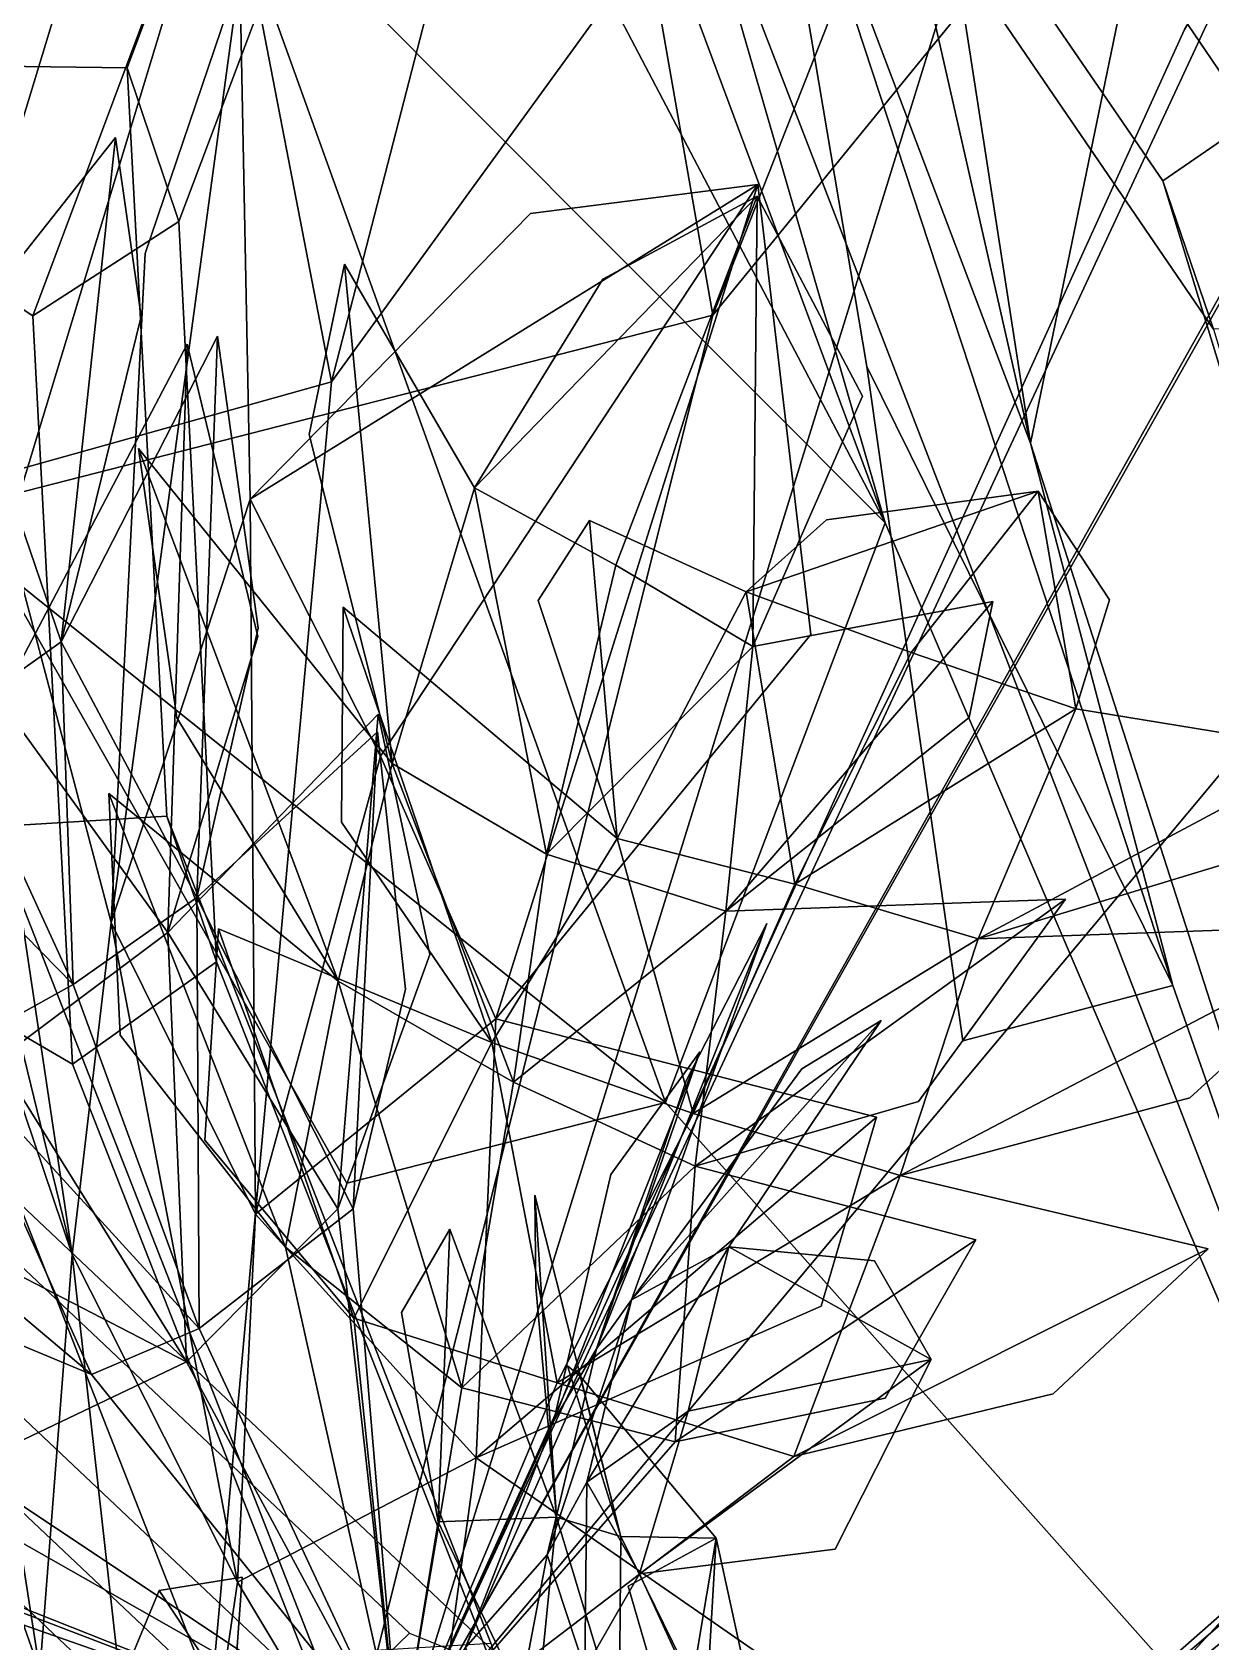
# Model space of a CAD drawing. Header units: metres. Extents: x -349 to 464, y -383 to 362.
# Drawn here: x 243.98 to 253.1, y 68.28 to 80.73 of the extents above; entities that cross this region are included whole.
import ezdxf

# ---------------------------------------------------------------- set-up
doc = ezdxf.new("R2010")
doc.units = ezdxf.units.M

msp = doc.modelspace()

# ---------------------------------------------------------------- linework, layer by layer
at = {"layer": 'Breeder_Mrstm', "color": 3}
for points in [[(245.6679, 77.1204, 438.8605), (245.5876, 81.1805, 437.6404), (244.5935, 73.8456, 435.017)], [(245.6679, 77.1204, 438.8605), (244.5935, 73.8456, 435.017), (245.5876, 81.1805, 437.6404)], [(245.5876, 81.1805, 437.6404), (244.8568, 79.01935, 435.8853), (244.5935, 73.8456, 435.017)], [(245.5876, 81.1805, 437.6404), (244.5935, 73.8456, 435.017), (244.8568, 79.01935, 435.8853)], [(244.5935, 73.8456, 435.017), (243.0074, 79.8477, 433.9247), (244.293, 71.2767, 431.2721)], [(244.5935, 73.8456, 435.017), (244.293, 71.2767, 431.2721), (243.0074, 79.8477, 433.9247)], [(243.0074, 79.8477, 433.9247), (243.1592, 75.9225, 431.5755), (244.293, 71.2767, 431.2721)], [(243.0074, 79.8477, 433.9247), (244.293, 71.2767, 431.2721), (243.1592, 75.9225, 431.5755)], [(243.4041, 78.3702, 440.8206), (244.627, 79.9182, 440.0439), (244.2082, 76.01511, 440.1353)], [(243.4041, 78.3702, 440.8206), (244.2082, 76.01511, 440.1353), (244.627, 79.9182, 440.0439)], [(244.627, 79.9182, 440.0439), (244.8256, 78.5322, 439.7106), (244.2082, 76.01511, 440.1353)], [(244.627, 79.9182, 440.0439), (244.2082, 76.01511, 440.1353), (244.8256, 78.5322, 439.7106)], [(246.6767, 75.131, 440.4219), (249.5952, 79.5548, 443.6786), (245.6679, 77.1204, 438.8605)], [(246.6767, 75.131, 440.4219), (245.6679, 77.1204, 438.8605), (249.5952, 79.5548, 443.6786)], [(249.5952, 79.5548, 443.6786), (247.8376, 79.3292, 441.2289), (245.6679, 77.1204, 438.8605)], [(249.5952, 79.5548, 443.6786), (245.6679, 77.1204, 438.8605), (247.8376, 79.3292, 441.2289)], [(247.5676, 73.09984, 442.017), (249.5952, 79.5548, 443.6786), (246.6767, 75.131, 440.4219)], [(247.5676, 73.09984, 442.017), (246.6767, 75.131, 440.4219), (249.5952, 79.5548, 443.6786)], [(248.4966, 76.6097, 446.5638), (249.5884, 79.4644, 447.1402), (247.4028, 77.2063, 446.0153)], [(248.4966, 76.6097, 446.5638), (247.4028, 77.2063, 446.0153), (249.5884, 79.4644, 447.1402)], [(249.5884, 79.4644, 447.1402), (248.397, 78.8203, 446.4685), (247.4028, 77.2063, 446.0153)], [(249.5884, 79.4644, 447.1402), (247.4028, 77.2063, 446.0153), (248.397, 78.8203, 446.4685)], [(247.5676, 73.09984, 442.017), (250.0047, 76.07404, 443.7807), (249.5952, 79.5548, 443.6786)], [(247.5676, 73.09984, 442.017), (249.5952, 79.5548, 443.6786), (250.0047, 76.07404, 443.7807)], [(249.5549, 75.9811, 447.1561), (249.5884, 79.4644, 447.1402), (248.4966, 76.6097, 446.5638)], [(249.5549, 75.9811, 447.1561), (248.4966, 76.6097, 446.5638), (249.5884, 79.4644, 447.1402)], [(249.5549, 75.9811, 447.1561), (250.4041, 77.9162, 447.2466), (249.5884, 79.4644, 447.1402)], [(249.5549, 75.9811, 447.1561), (249.5884, 79.4644, 447.1402), (250.4041, 77.9162, 447.2466)], [(246.3986, 78.9366, 445.3132), (246.1256, 77.6199, 444.8), (246.7661, 75.07464, 444.7064)], [(246.3986, 78.9366, 445.3132), (246.7661, 75.07464, 444.7064), (246.1256, 77.6199, 444.8)], [(247.4028, 77.2063, 446.0153), (246.3986, 78.9366, 445.3132), (246.7661, 75.07464, 444.7064)], [(247.4028, 77.2063, 446.0153), (246.7661, 75.07464, 444.7064), (246.3986, 78.9366, 445.3132)], [(243.3597, 75.4124, 441.2046), (243.4041, 78.3702, 440.8206), (244.2082, 76.01511, 440.1353)], [(243.3597, 75.4124, 441.2046), (244.2082, 76.01511, 440.1353), (243.4041, 78.3702, 440.8206)], [(245.0311, 73.7688, 441.6564), (245.181, 78.3186, 441.8227), (243.7331, 75.5632, 442.2681)], [(245.0311, 73.7688, 441.6564), (243.7331, 75.5632, 442.2681), (245.181, 78.3186, 441.8227)], [(244.2082, 76.01511, 440.1353), (245.4167, 78.381, 438.4397), (245.2562, 74.0377, 439.7231)], [(244.2082, 76.01511, 440.1353), (245.2562, 74.0377, 439.7231), (245.4167, 78.381, 438.4397)], [(245.0311, 73.7688, 441.6564), (245.7279, 76.0565, 441.6746), (245.181, 78.3186, 441.8227)], [(245.0311, 73.7688, 441.6564), (245.181, 78.3186, 441.8227), (245.7279, 76.0565, 441.6746)], [(245.4167, 78.381, 438.4397), (245.7293, 76.1231, 438.6425), (245.2562, 74.0377, 439.7231)], [(245.4167, 78.381, 438.4397), (245.2562, 74.0377, 439.7231), (245.7293, 76.1231, 438.6425)], [(246.7661, 75.07464, 444.7064), (244.805, 77.5112, 444.3188), (246.3494, 73.3914, 443.2327)], [(246.7661, 75.07464, 444.7064), (246.3494, 73.3914, 443.2327), (244.805, 77.5112, 444.3188)], [(244.805, 77.5112, 444.3188), (245.1009, 75.4278, 443.4195), (246.3494, 73.3914, 443.2327)], [(244.805, 77.5112, 444.3188), (246.3494, 73.3914, 443.2327), (245.1009, 75.4278, 443.4195)], [(247.9612, 74.3747, 445.2617), (247.4028, 77.2063, 446.0153), (246.7661, 75.07464, 444.7064)], [(247.9612, 74.3747, 445.2617), (246.7661, 75.07464, 444.7064), (247.4028, 77.2063, 446.0153)], [(247.9612, 74.3747, 445.2617), (248.4966, 76.6097, 446.5638), (247.4028, 77.2063, 446.0153)], [(247.9612, 74.3747, 445.2617), (247.4028, 77.2063, 446.0153), (248.4966, 76.6097, 446.5638)], [(245.709, 71.5905, 436.6222), (245.6679, 77.1204, 438.8605), (244.5935, 73.8456, 435.017)], [(245.709, 71.5905, 436.6222), (244.5935, 73.8456, 435.017), (245.6679, 77.1204, 438.8605)], [(245.709, 71.5905, 436.6222), (246.6767, 75.131, 440.4219), (245.6679, 77.1204, 438.8605)], [(245.709, 71.5905, 436.6222), (245.6679, 77.1204, 438.8605), (246.6767, 75.131, 440.4219)], [(249.5035, 76.4041, 446.6366), (251.7613, 77.1816, 449.1729), (250.7788, 75.9346, 446.4984)], [(249.5035, 76.4041, 446.6366), (250.7788, 75.9346, 446.4984), (251.7613, 77.1816, 449.1729)], [(249.5035, 76.4041, 446.6366), (250.1263, 76.9609, 448.5798), (251.7613, 77.1816, 449.1729)], [(249.5035, 76.4041, 446.6366), (251.7613, 77.1816, 449.1729), (250.1263, 76.9609, 448.5798)], [(250.7788, 75.9346, 446.4984), (251.7613, 77.1816, 449.1729), (252.0541, 75.4992, 446.305)], [(250.7788, 75.9346, 446.4984), (252.0541, 75.4992, 446.305), (251.7613, 77.1816, 449.1729)], [(251.7613, 77.1816, 449.1729), (252.3125, 76.341, 448.0438), (252.0541, 75.4992, 446.305)], [(251.7613, 77.1816, 449.1729), (252.0541, 75.4992, 446.305), (252.3125, 76.341, 448.0438)], [(248.5054, 74.4961, 445.3044), (247.8955, 76.3347, 447.3553), (248.2934, 76.9541, 448.0429)], [(248.5054, 74.4961, 445.3044), (248.2934, 76.9541, 448.0429), (247.8955, 76.3347, 447.3553)], [(248.5054, 74.4961, 445.3044), (248.2934, 76.9541, 448.0429), (249.5035, 76.4041, 446.6366)], [(248.5054, 74.4961, 445.3044), (249.5035, 76.4041, 446.6366), (248.2934, 76.9541, 448.0429)], [(249.5549, 75.9811, 447.1561), (248.4966, 76.6097, 446.5638), (247.9612, 74.3747, 445.2617)], [(249.5549, 75.9811, 447.1561), (247.9612, 74.3747, 445.2617), (248.4966, 76.6097, 446.5638)], [(248.5054, 74.4961, 445.3044), (249.5035, 76.4041, 446.6366), (249.8797, 74.1412, 444.7801)], [(248.5054, 74.4961, 445.3044), (249.8797, 74.1412, 444.7801), (249.5035, 76.4041, 446.6366)], [(249.3465, 73.9336, 445.6812), (251.412, 76.3275, 447.5754), (249.5549, 75.9811, 447.1561)], [(249.3465, 73.9336, 445.6812), (249.5549, 75.9811, 447.1561), (251.412, 76.3275, 447.5754)], [(249.3465, 73.9336, 445.6812), (251.2294, 75.4306, 447.1549), (251.412, 76.3275, 447.5754)], [(249.3465, 73.9336, 445.6812), (251.412, 76.3275, 447.5754), (251.2294, 75.4306, 447.1549)], [(249.5035, 76.4041, 446.6366), (250.7788, 75.9346, 446.4984), (249.8797, 74.1412, 444.7801)], [(249.5035, 76.4041, 446.6366), (249.8797, 74.1412, 444.7801), (250.7788, 75.9346, 446.4984)], [(247.5365, 72.9161, 443.9466), (246.3756, 74.6227, 445.1546), (246.3887, 76.284, 446.7912)], [(247.5365, 72.9161, 443.9466), (246.3887, 76.284, 446.7912), (246.3756, 74.6227, 445.1546)], [(247.5365, 72.9161, 443.9466), (246.3887, 76.284, 446.7912), (248.5054, 74.4961, 445.3044)], [(247.5365, 72.9161, 443.9466), (248.5054, 74.4961, 445.3044), (246.3887, 76.284, 446.7912)], [(244.2994, 73.3663, 440.9382), (243.3597, 75.4124, 441.2046), (244.2082, 76.01511, 440.1353)], [(244.2994, 73.3663, 440.9382), (244.2082, 76.01511, 440.1353), (243.3597, 75.4124, 441.2046)], [(244.2994, 73.3663, 440.9382), (244.2082, 76.01511, 440.1353), (245.2562, 74.0377, 439.7231)], [(244.2994, 73.3663, 440.9382), (245.2562, 74.0377, 439.7231), (244.2082, 76.01511, 440.1353)], [(249.3465, 73.9336, 445.6812), (249.5549, 75.9811, 447.1561), (247.9612, 74.3747, 445.2617)], [(249.3465, 73.9336, 445.6812), (247.9612, 74.3747, 445.2617), (249.5549, 75.9811, 447.1561)], [(249.8797, 74.1412, 444.7801), (250.7788, 75.9346, 446.4984), (252.0541, 75.4992, 446.305)], [(249.8797, 74.1412, 444.7801), (252.0541, 75.4992, 446.305), (250.7788, 75.9346, 446.4984)], [(245.0311, 73.7688, 441.6564), (243.7331, 75.5632, 442.2681), (243.7201, 72.7866, 442.0506)], [(245.0311, 73.7688, 441.6564), (243.7201, 72.7866, 442.0506), (243.7331, 75.5632, 442.2681)], [(246.3472, 71.6314, 440.6014), (246.6585, 75.456, 440.9757), (245.0311, 73.7688, 441.6564)], [(246.3472, 71.6314, 440.6014), (245.0311, 73.7688, 441.6564), (246.6585, 75.456, 440.9757)], [(246.3472, 71.6314, 440.6014), (247.0587, 73.5968, 440.4722), (246.6585, 75.456, 440.9757)], [(246.3472, 71.6314, 440.6014), (246.6585, 75.456, 440.9757), (247.0587, 73.5968, 440.4722)], [(249.8797, 74.1412, 444.7801), (252.0541, 75.4992, 446.305), (251.2989, 73.7192, 444.5951)], [(249.8797, 74.1412, 444.7801), (251.2989, 73.7192, 444.5951), (252.0541, 75.4992, 446.305)], [(252.0541, 75.4992, 446.305), (254.0243, 75.1751, 447.0179), (251.2989, 73.7192, 444.5951)], [(252.0541, 75.4992, 446.305), (251.2989, 73.7192, 444.5951), (254.0243, 75.1751, 447.0179)], [(242.901, 75.3981, 429.0224), (242.6586, 71.9882, 426.9291), (244.0418, 68.05401, 426.8879)], [(242.901, 75.3981, 429.0224), (244.0418, 68.05401, 426.8879), (242.6586, 71.9882, 426.9291)], [(242.6838, 75.0136, 442.4982), (243.3597, 75.4124, 441.2046), (244.2994, 73.3663, 440.9382)], [(242.6838, 75.0136, 442.4982), (244.2994, 73.3663, 440.9382), (243.3597, 75.4124, 441.2046)], [(244.293, 71.2767, 431.2721), (242.901, 75.3981, 429.0224), (244.0418, 68.05401, 426.8879)], [(244.293, 71.2767, 431.2721), (244.0418, 68.05401, 426.8879), (242.901, 75.3981, 429.0224)], [(245.2562, 74.0377, 439.7231), (246.6528, 75.3212, 438.1744), (246.4652, 71.6316, 439.3147)], [(245.2562, 74.0377, 439.7231), (246.4652, 71.6316, 439.3147), (246.6528, 75.3212, 438.1744)], [(246.6528, 75.3212, 438.1744), (246.8695, 73.3287, 438.1725), (246.4652, 71.6316, 439.3147)], [(246.6528, 75.3212, 438.1744), (246.4652, 71.6316, 439.3147), (246.8695, 73.3287, 438.1725)], [(247.5676, 73.09984, 442.017), (246.6767, 75.131, 440.4219), (245.709, 71.5905, 436.6222)], [(247.5676, 73.09984, 442.017), (245.709, 71.5905, 436.6222), (246.6767, 75.131, 440.4219)], [(247.7058, 72.6108, 443.8602), (246.7661, 75.07464, 444.7064), (246.3494, 73.3914, 443.2327)], [(247.7058, 72.6108, 443.8602), (246.3494, 73.3914, 443.2327), (246.7661, 75.07464, 444.7064)], [(247.7058, 72.6108, 443.8602), (247.9612, 74.3747, 445.2617), (246.7661, 75.07464, 444.7064)], [(247.7058, 72.6108, 443.8602), (246.7661, 75.07464, 444.7064), (247.9612, 74.3747, 445.2617)], [(254.0243, 75.1751, 447.0179), (253.4308, 74.3671, 445.9853), (251.2989, 73.7192, 444.5951)], [(254.0243, 75.1751, 447.0179), (251.2989, 73.7192, 444.5951), (253.4308, 74.3671, 445.9853)], [(243.332, 72.8284, 442.2085), (242.6838, 75.0136, 442.4982), (244.2994, 73.3663, 440.9382)], [(243.332, 72.8284, 442.2085), (244.2994, 73.3663, 440.9382), (242.6838, 75.0136, 442.4982)], [(246.3494, 73.3914, 443.2327), (244.5749, 74.843, 442.3725), (245.9425, 71.3349, 441.4941)], [(246.3494, 73.3914, 443.2327), (245.9425, 71.3349, 441.4941), (244.5749, 74.843, 442.3725)], [(244.5749, 74.843, 442.3725), (244.6636, 72.9742, 441.6536), (245.9425, 71.3349, 441.4941)], [(244.5749, 74.843, 442.3725), (245.9425, 71.3349, 441.4941), (244.6636, 72.9742, 441.6536)], [(247.5365, 72.9161, 443.9466), (248.5054, 74.4961, 445.3044), (249.093, 72.3675, 443.6071)], [(247.5365, 72.9161, 443.9466), (249.093, 72.3675, 443.6071), (248.5054, 74.4961, 445.3044)], [(248.5054, 74.4961, 445.3044), (249.8797, 74.1412, 444.7801), (249.093, 72.3675, 443.6071)], [(248.5054, 74.4961, 445.3044), (249.093, 72.3675, 443.6071), (249.8797, 74.1412, 444.7801)], [(249.3465, 73.9336, 445.6812), (247.9612, 74.3747, 445.2617), (247.7058, 72.6108, 443.8602)], [(249.3465, 73.9336, 445.6812), (247.7058, 72.6108, 443.8602), (247.9612, 74.3747, 445.2617)], [(249.093, 72.3675, 443.6071), (249.8797, 74.1412, 444.7801), (251.2989, 73.7192, 444.5951)], [(249.093, 72.3675, 443.6071), (251.2989, 73.7192, 444.5951), (249.8797, 74.1412, 444.7801)], [(245.2732, 70.7053, 440.4937), (244.2994, 73.3663, 440.9382), (245.2562, 74.0377, 439.7231)], [(245.2732, 70.7053, 440.4937), (245.2562, 74.0377, 439.7231), (244.2994, 73.3663, 440.9382)], [(245.2732, 70.7053, 440.4937), (245.2562, 74.0377, 439.7231), (246.4652, 71.6316, 439.3147)], [(245.2732, 70.7053, 440.4937), (246.4652, 71.6316, 439.3147), (245.2562, 74.0377, 439.7231)], [(249.1103, 71.9612, 444.5266), (251.9747, 74.0258, 447.4048), (249.3465, 73.9336, 445.6812)], [(249.1103, 71.9612, 444.5266), (249.3465, 73.9336, 445.6812), (251.9747, 74.0258, 447.4048)], [(249.1103, 71.9612, 444.5266), (250.8379, 72.4598, 446.1033), (251.9747, 74.0258, 447.4048)], [(249.1103, 71.9612, 444.5266), (251.9747, 74.0258, 447.4048), (250.8379, 72.4598, 446.1033)], [(245.5694, 68.7434, 433.0955), (244.5935, 73.8456, 435.017), (244.293, 71.2767, 431.2721)], [(245.5694, 68.7434, 433.0955), (244.293, 71.2767, 431.2721), (244.5935, 73.8456, 435.017)], [(245.5694, 68.7434, 433.0955), (245.709, 71.5905, 436.6222), (244.5935, 73.8456, 435.017)], [(245.5694, 68.7434, 433.0955), (244.5935, 73.8456, 435.017), (245.709, 71.5905, 436.6222)], [(249.1103, 71.9612, 444.5266), (249.3465, 73.9336, 445.6812), (247.7058, 72.6108, 443.8602)], [(249.1103, 71.9612, 444.5266), (247.7058, 72.6108, 443.8602), (249.3465, 73.9336, 445.6812)], [(248.6172, 70.9259, 448.0907), (249.6632, 73.8385, 448.6878), (248.347, 70.5483, 445.8629)], [(248.6172, 70.9259, 448.0907), (248.347, 70.5483, 445.8629), (249.6632, 73.8385, 448.6878)], [(249.6632, 73.8385, 448.6878), (249.0378, 72.6157, 446.8572), (248.347, 70.5483, 445.8629)], [(249.6632, 73.8385, 448.6878), (248.347, 70.5483, 445.8629), (249.0378, 72.6157, 446.8572)], [(251.2989, 73.7192, 444.5951), (254.4047, 73.8292, 445.1195), (250.6944, 71.8882, 443.3866)], [(251.2989, 73.7192, 444.5951), (250.6944, 71.8882, 443.3866), (254.4047, 73.8292, 445.1195)], [(254.4047, 73.8292, 445.1195), (252.9342, 72.4904, 443.9872), (250.6944, 71.8882, 443.3866)], [(254.4047, 73.8292, 445.1195), (250.6944, 71.8882, 443.3866), (252.9342, 72.4904, 443.9872)], [(245.0311, 73.7688, 441.6564), (243.7201, 72.7866, 442.0506), (245.175, 70.4473, 441.252)], [(245.0311, 73.7688, 441.6564), (245.175, 70.4473, 441.252), (243.7201, 72.7866, 442.0506)], [(246.3472, 71.6314, 440.6014), (245.0311, 73.7688, 441.6564), (245.175, 70.4473, 441.252)], [(246.3472, 71.6314, 440.6014), (245.175, 70.4473, 441.252), (245.0311, 73.7688, 441.6564)], [(246.471, 70.785, 442.6288), (245.3192, 72.1611, 443.7084), (245.4245, 73.7969, 444.7963)], [(246.471, 70.785, 442.6288), (245.4245, 73.7969, 444.7963), (245.3192, 72.1611, 443.7084)], [(246.471, 70.785, 442.6288), (245.4245, 73.7969, 444.7963), (247.5365, 72.9161, 443.9466)], [(246.471, 70.785, 442.6288), (247.5365, 72.9161, 443.9466), (245.4245, 73.7969, 444.7963)], [(249.093, 72.3675, 443.6071), (251.2989, 73.7192, 444.5951), (250.6944, 71.8882, 443.3866)], [(249.093, 72.3675, 443.6071), (250.6944, 71.8882, 443.3866), (251.2989, 73.7192, 444.5951)], [(243.332, 72.8284, 442.2085), (244.2994, 73.3663, 440.9382), (245.2732, 70.7053, 440.4937)], [(243.332, 72.8284, 442.2085), (245.2732, 70.7053, 440.4937), (244.2994, 73.3663, 440.9382)], [(247.3056, 70.2469, 442.2859), (246.3494, 73.3914, 443.2327), (245.9425, 71.3349, 441.4941)], [(247.3056, 70.2469, 442.2859), (245.9425, 71.3349, 441.4941), (246.3494, 73.3914, 443.2327)], [(247.3056, 70.2469, 442.2859), (247.7058, 72.6108, 443.8602), (246.3494, 73.3914, 443.2327)], [(247.3056, 70.2469, 442.2859), (246.3494, 73.3914, 443.2327), (247.7058, 72.6108, 443.8602)], [(247.415, 69.7048, 438.2626), (247.5676, 73.09984, 442.017), (245.709, 71.5905, 436.6222)], [(247.415, 69.7048, 438.2626), (245.709, 71.5905, 436.6222), (247.5676, 73.09984, 442.017)], [(247.415, 69.7048, 438.2626), (250.5122, 72.3407, 444.4109), (247.5676, 73.09984, 442.017)], [(247.415, 69.7048, 438.2626), (247.5676, 73.09984, 442.017), (250.5122, 72.3407, 444.4109)], [(249.3699, 71.337, 450.5252), (250.5469, 73.08725, 450.7408), (248.6172, 70.9259, 448.0907)], [(249.3699, 71.337, 450.5252), (248.6172, 70.9259, 448.0907), (250.5469, 73.08725, 450.7408)], [(250.5469, 73.08725, 450.7408), (249.9345, 72.7135, 449.4931), (248.6172, 70.9259, 448.0907)], [(250.5469, 73.08725, 450.7408), (248.6172, 70.9259, 448.0907), (249.9345, 72.7135, 449.4931)], [(246.471, 70.785, 442.6288), (247.5365, 72.9161, 443.9466), (248.0432, 70.2843, 441.9382)], [(246.471, 70.785, 442.6288), (248.0432, 70.2843, 441.9382), (247.5365, 72.9161, 443.9466)], [(247.5365, 72.9161, 443.9466), (249.093, 72.3675, 443.6071), (248.0432, 70.2843, 441.9382)], [(247.5365, 72.9161, 443.9466), (248.0432, 70.2843, 441.9382), (249.093, 72.3675, 443.6071)], [(248.347, 70.5483, 445.8629), (249.147, 72.8443, 445.5724), (248.0163, 69.9944, 443.2169)], [(248.347, 70.5483, 445.8629), (248.0163, 69.9944, 443.2169), (249.147, 72.8443, 445.5724)], [(249.147, 72.8443, 445.5724), (248.4588, 71.8975, 443.9454), (248.0163, 69.9944, 443.2169)], [(249.147, 72.8443, 445.5724), (248.0163, 69.9944, 443.2169), (248.4588, 71.8975, 443.9454)], [(244.4423, 70.3482, 442.0369), (242.0096, 72.3985, 444.2147), (243.332, 72.8284, 442.2085)], [(244.4423, 70.3482, 442.0369), (243.332, 72.8284, 442.2085), (242.0096, 72.3985, 444.2147)], [(245.175, 70.4473, 441.252), (243.7201, 72.7866, 442.0506), (242.3249, 71.9218, 442.4357)], [(245.175, 70.4473, 441.252), (242.3249, 71.9218, 442.4357), (243.7201, 72.7866, 442.0506)], [(244.4423, 70.3482, 442.0369), (243.332, 72.8284, 442.2085), (245.2732, 70.7053, 440.4937)], [(244.4423, 70.3482, 442.0369), (245.2732, 70.7053, 440.4937), (243.332, 72.8284, 442.2085)], [(249.1103, 71.9612, 444.5266), (247.7058, 72.6108, 443.8602), (247.3056, 70.2469, 442.2859)], [(249.1103, 71.9612, 444.5266), (247.3056, 70.2469, 442.2859), (247.7058, 72.6108, 443.8602)], [(244.4423, 70.3482, 442.0369), (243.1055, 70.9063, 443.5493), (242.0096, 72.3985, 444.2147)], [(244.4423, 70.3482, 442.0369), (242.0096, 72.3985, 444.2147), (243.1055, 70.9063, 443.5493)], [(247.415, 69.7048, 438.2626), (250.0851, 70.8785, 443.0924), (250.5122, 72.3407, 444.4109)], [(247.415, 69.7048, 438.2626), (250.5122, 72.3407, 444.4109), (250.0851, 70.8785, 443.0924)], [(248.0432, 70.2843, 441.9382), (249.093, 72.3675, 443.6071), (250.6944, 71.8882, 443.3866)], [(248.0432, 70.2843, 441.9382), (250.6944, 71.8882, 443.3866), (249.093, 72.3675, 443.6071)], [(248.954, 69.8291, 442.8404), (249.1103, 71.9612, 444.5266), (247.3056, 70.2469, 442.2859)], [(248.954, 69.8291, 442.8404), (247.3056, 70.2469, 442.2859), (249.1103, 71.9612, 444.5266)], [(248.954, 69.8291, 442.8404), (251.2799, 71.391, 445.489), (249.1103, 71.9612, 444.5266)], [(248.954, 69.8291, 442.8404), (249.1103, 71.9612, 444.5266), (251.2799, 71.391, 445.489)], [(245.175, 70.4473, 441.252), (242.3249, 71.9218, 442.4357), (243.4613, 69.6292, 441.5029)], [(245.175, 70.4473, 441.252), (243.4613, 69.6292, 441.5029), (242.3249, 71.9218, 442.4357)], [(248.0432, 70.2843, 441.9382), (250.6944, 71.8882, 443.3866), (249.8718, 69.7147, 441.9663)], [(248.0432, 70.2843, 441.9382), (249.8718, 69.7147, 441.9663), (250.6944, 71.8882, 443.3866)], [(250.6944, 71.8882, 443.3866), (253.0762, 71.3206, 443.4159), (249.8718, 69.7147, 441.9663)], [(250.6944, 71.8882, 443.3866), (249.8718, 69.7147, 441.9663), (253.0762, 71.3206, 443.4159)], [(248.0381, 69.2455, 446.4564), (247.8686, 71.7372, 450.2661), (248.5357, 69.09673, 448.6946)], [(248.0381, 69.2455, 446.4564), (248.5357, 69.09673, 448.6946), (247.8686, 71.7372, 450.2661)], [(248.0381, 69.2455, 446.4564), (247.8786, 71.02579, 448.0453), (247.8686, 71.7372, 450.2661)], [(248.0381, 69.2455, 446.4564), (247.8686, 71.7372, 450.2661), (247.8786, 71.02579, 448.0453)], [(246.3472, 71.6314, 440.6014), (245.175, 70.4473, 441.252), (246.8227, 67.3894, 439.9956)], [(246.3472, 71.6314, 440.6014), (246.8227, 67.3894, 439.9956), (245.175, 70.4473, 441.252)], [(246.8227, 67.3894, 439.9956), (245.2732, 70.7053, 440.4937), (246.4652, 71.6316, 439.3147)], [(246.8227, 67.3894, 439.9956), (246.4652, 71.6316, 439.3147), (245.2732, 70.7053, 440.4937)], [(247.415, 69.7048, 438.2626), (245.709, 71.5905, 436.6222), (245.5694, 68.7434, 433.0955)], [(247.415, 69.7048, 438.2626), (245.5694, 68.7434, 433.0955), (245.709, 71.5905, 436.6222)], [(247.1233, 69.2098, 443.8922), (246.8401, 70.8284, 445.1906), (247.212, 71.4744, 447.0112)], [(247.1233, 69.2098, 443.8922), (247.212, 71.4744, 447.0112), (246.8401, 70.8284, 445.1906)], [(247.1233, 69.2098, 443.8922), (247.212, 71.4744, 447.0112), (248.0381, 69.2455, 446.4564)], [(247.1233, 69.2098, 443.8922), (248.0381, 69.2455, 446.4564), (247.212, 71.4744, 447.0112)], [(248.954, 69.8291, 442.8404), (250.5782, 70.1661, 444.1189), (251.2799, 71.391, 445.489)], [(248.954, 69.8291, 442.8404), (251.2799, 71.391, 445.489), (250.5782, 70.1661, 444.1189)], [(245.0065, 64.915, 428.8607), (244.293, 71.2767, 431.2721), (244.0418, 68.05401, 426.8879)], [(245.0065, 64.915, 428.8607), (244.0418, 68.05401, 426.8879), (244.293, 71.2767, 431.2721)], [(245.0065, 64.915, 428.8607), (245.5694, 68.7434, 433.0955), (244.293, 71.2767, 431.2721)], [(245.0065, 64.915, 428.8607), (244.293, 71.2767, 431.2721), (245.5694, 68.7434, 433.0955)], [(246.8227, 67.3894, 439.9956), (247.3056, 70.2469, 442.2859), (245.9425, 71.3349, 441.4941)], [(246.8227, 67.3894, 439.9956), (245.9425, 71.3349, 441.4941), (247.3056, 70.2469, 442.2859)], [(248.2722, 69.5153, 448.4337), (249.3699, 71.337, 450.5252), (248.6172, 70.9259, 448.0907)], [(248.2722, 69.5153, 448.4337), (248.6172, 70.9259, 448.0907), (249.3699, 71.337, 450.5252)], [(248.2722, 69.5153, 448.4337), (249.0557, 70.06524, 450.8957), (249.3699, 71.337, 450.5252)], [(248.2722, 69.5153, 448.4337), (249.3699, 71.337, 450.5252), (249.0557, 70.06524, 450.8957)], [(249.0557, 70.06524, 450.8957), (250.9337, 70.4656, 453.3424), (249.3699, 71.337, 450.5252)], [(249.0557, 70.06524, 450.8957), (249.3699, 71.337, 450.5252), (250.9337, 70.4656, 453.3424)], [(250.9337, 70.4656, 453.3424), (250.4958, 71.2277, 452.1125), (249.3699, 71.337, 450.5252)], [(250.9337, 70.4656, 453.3424), (249.3699, 71.337, 450.5252), (250.4958, 71.2277, 452.1125)], [(253.0762, 71.3206, 443.4159), (251.8777, 70.1991, 442.2656), (249.8718, 69.7147, 441.9663)], [(253.0762, 71.3206, 443.4159), (249.8718, 69.7147, 441.9663), (251.8777, 70.1991, 442.2656)], [(247.9661, 68.9541, 446.2584), (248.6172, 70.9259, 448.0907), (248.347, 70.5483, 445.8629)], [(247.9661, 68.9541, 446.2584), (248.347, 70.5483, 445.8629), (248.6172, 70.9259, 448.0907)], [(247.9661, 68.9541, 446.2584), (248.2722, 69.5153, 448.4337), (248.6172, 70.9259, 448.0907)], [(247.9661, 68.9541, 446.2584), (248.6172, 70.9259, 448.0907), (248.2722, 69.5153, 448.4337)], [(246.471, 70.785, 442.6288), (248.0432, 70.2843, 441.9382), (246.8227, 67.3894, 439.9956)], [(246.471, 70.785, 442.6288), (246.8227, 67.3894, 439.9956), (248.0432, 70.2843, 441.9382)], [(244.4423, 70.3482, 442.0369), (245.2732, 70.7053, 440.4937), (246.8227, 67.3894, 439.9956)], [(244.4423, 70.3482, 442.0369), (246.8227, 67.3894, 439.9956), (245.2732, 70.7053, 440.4937)], [(247.3327, 68.2373, 443.5544), (248.347, 70.5483, 445.8629), (248.0163, 69.9944, 443.2169)], [(247.3327, 68.2373, 443.5544), (248.0163, 69.9944, 443.2169), (248.347, 70.5483, 445.8629)], [(247.3327, 68.2373, 443.5544), (247.9661, 68.9541, 446.2584), (248.347, 70.5483, 445.8629)], [(247.3327, 68.2373, 443.5544), (248.347, 70.5483, 445.8629), (247.9661, 68.9541, 446.2584)], [(246.8227, 67.3894, 439.9956), (245.175, 70.4473, 441.252), (243.4613, 69.6292, 441.5029)], [(246.8227, 67.3894, 439.9956), (243.4613, 69.6292, 441.5029), (245.175, 70.4473, 441.252)], [(248.5357, 69.09673, 448.6946), (248.1213, 70.4175, 451.1526), (248.221, 70.3356, 452.1517)], [(248.5357, 69.09673, 448.6946), (248.221, 70.3356, 452.1517), (248.1213, 70.4175, 451.1526)], [(248.6783, 68.8068, 451.2696), (250.9337, 70.4656, 453.3424), (249.0557, 70.06524, 450.8957)], [(248.6783, 68.8068, 451.2696), (249.0557, 70.06524, 450.8957), (250.9337, 70.4656, 453.3424)], [(248.6783, 68.8068, 451.2696), (250.1922, 68.9979, 452.7344), (250.9337, 70.4656, 453.3424)], [(248.6783, 68.8068, 451.2696), (250.9337, 70.4656, 453.3424), (250.1922, 68.9979, 452.7344)], [(254.7712, 69.578, 422.8162), (256.6337, 70.3592, 418.3547), (251.1347, 65.8065, 421.3257)], [(254.7712, 69.578, 422.8162), (251.1347, 65.8065, 421.3257), (256.6337, 70.3592, 418.3547)], [(256.6337, 70.3592, 418.3547), (253.3755, 68.03802, 418.6068), (251.1347, 65.8065, 421.3257)], [(256.6337, 70.3592, 418.3547), (251.1347, 65.8065, 421.3257), (253.3755, 68.03802, 418.6068)], [(246.8227, 67.3894, 439.9956), (248.0432, 70.2843, 441.9382), (249.8718, 69.7147, 441.9663)], [(246.8227, 67.3894, 439.9956), (249.8718, 69.7147, 441.9663), (248.0432, 70.2843, 441.9382)], [(248.954, 69.8291, 442.8404), (247.3056, 70.2469, 442.2859), (246.8227, 67.3894, 439.9956)], [(248.954, 69.8291, 442.8404), (246.8227, 67.3894, 439.9956), (247.3056, 70.2469, 442.2859)], [(248.5357, 69.09673, 448.6946), (248.221, 70.3356, 452.1517), (249.2717, 69.08258, 451.1172)], [(248.5357, 69.09673, 448.6946), (249.2717, 69.08258, 451.1172), (248.221, 70.3356, 452.1517)], [(246.8227, 67.3894, 439.9956), (247.3327, 68.2373, 443.5544), (248.0163, 69.9944, 443.2169)], [(246.8227, 67.3894, 439.9956), (248.0163, 69.9944, 443.2169), (247.3327, 68.2373, 443.5544)], [(248.6783, 68.8068, 451.2696), (249.0557, 70.06524, 450.8957), (248.2722, 69.5153, 448.4337)], [(248.6783, 68.8068, 451.2696), (248.2722, 69.5153, 448.4337), (249.0557, 70.06524, 450.8957)], [(246.965, 66.4122, 435.0888), (247.415, 69.7048, 438.2626), (245.5694, 68.7434, 433.0955)], [(246.965, 66.4122, 435.0888), (245.5694, 68.7434, 433.0955), (247.415, 69.7048, 438.2626)], [(246.965, 66.4122, 435.0888), (250.325, 67.6891, 443.4605), (247.415, 69.7048, 438.2626)], [(246.965, 66.4122, 435.0888), (247.415, 69.7048, 438.2626), (250.325, 67.6891, 443.4605)], [(243.1048, 69.5003, 440.5517), (243.8654, 68.5633, 441.8719), (246.8227, 67.3894, 439.9956)], [(243.1048, 69.5003, 440.5517), (246.8227, 67.3894, 439.9956), (243.8654, 68.5633, 441.8719)], [(248.2573, 68.07084, 448.8837), (248.2722, 69.5153, 448.4337), (247.9661, 68.9541, 446.2584)], [(248.2573, 68.07084, 448.8837), (247.9661, 68.9541, 446.2584), (248.2722, 69.5153, 448.4337)], [(248.2573, 68.07084, 448.8837), (248.6783, 68.8068, 451.2696), (248.2722, 69.5153, 448.4337)], [(248.2573, 68.07084, 448.8837), (248.2722, 69.5153, 448.4337), (248.6783, 68.8068, 451.2696)], [(249.7184, 65.448, 424.8671), (254.7712, 69.578, 422.8162), (251.1347, 65.8065, 421.3257)], [(249.7184, 65.448, 424.8671), (251.1347, 65.8065, 421.3257), (254.7712, 69.578, 422.8162)], [(249.7184, 65.448, 424.8671), (253.9745, 69.1049, 426.0586), (254.7712, 69.578, 422.8162)], [(249.7184, 65.448, 424.8671), (254.7712, 69.578, 422.8162), (253.9745, 69.1049, 426.0586)], [(247.1233, 69.2098, 443.8922), (248.0381, 69.2455, 446.4564), (247.8759, 67.6285, 443.528)], [(247.1233, 69.2098, 443.8922), (247.8759, 67.6285, 443.528), (248.0381, 69.2455, 446.4564)], [(248.0381, 69.2455, 446.4564), (248.5223, 67.6373, 446.3224), (247.8759, 67.6285, 443.528)], [(248.0381, 69.2455, 446.4564), (247.8759, 67.6285, 443.528), (248.5223, 67.6373, 446.3224)], [(248.0381, 69.2455, 446.4564), (248.5357, 69.09673, 448.6946), (248.5223, 67.6373, 446.3224)], [(248.0381, 69.2455, 446.4564), (248.5223, 67.6373, 446.3224), (248.5357, 69.09673, 448.6946)], [(247.1233, 69.2098, 443.8922), (247.8759, 67.6285, 443.528), (246.8227, 67.3894, 439.9956)], [(247.1233, 69.2098, 443.8922), (246.8227, 67.3894, 439.9956), (247.8759, 67.6285, 443.528)], [(253.443, 68.7288, 429.3648), (253.9745, 69.1049, 426.0586), (249.7184, 65.448, 424.8671)], [(253.443, 68.7288, 429.3648), (249.7184, 65.448, 424.8671), (253.9745, 69.1049, 426.0586)], [(248.5357, 69.09673, 448.6946), (249.1942, 67.7506, 448.4849), (248.5223, 67.6373, 446.3224)], [(248.5357, 69.09673, 448.6946), (248.5223, 67.6373, 446.3224), (249.1942, 67.7506, 448.4849)], [(248.5357, 69.09673, 448.6946), (249.2717, 69.08258, 451.1172), (249.1942, 67.7506, 448.4849)], [(248.5357, 69.09673, 448.6946), (249.1942, 67.7506, 448.4849), (249.2717, 69.08258, 451.1172)], [(249.2717, 69.08258, 451.1172), (248.5916, 68.7112, 453.0854), (248.9844, 67.3604, 454.1316)], [(249.2717, 69.08258, 451.1172), (248.9844, 67.3604, 454.1316), (248.5916, 68.7112, 453.0854)], [(249.2717, 69.08258, 451.1172), (248.9844, 67.3604, 454.1316), (249.5634, 67.7481, 451.1005)], [(249.2717, 69.08258, 451.1172), (249.5634, 67.7481, 451.1005), (248.9844, 67.3604, 454.1316)], [(249.2717, 69.08258, 451.1172), (249.5634, 67.7481, 451.1005), (249.1942, 67.7506, 448.4849)], [(249.2717, 69.08258, 451.1172), (249.1942, 67.7506, 448.4849), (249.5634, 67.7481, 451.1005)], [(247.6624, 67.3794, 446.7749), (247.9661, 68.9541, 446.2584), (247.3327, 68.2373, 443.5544)], [(247.6624, 67.3794, 446.7749), (247.3327, 68.2373, 443.5544), (247.9661, 68.9541, 446.2584)], [(247.6624, 67.3794, 446.7749), (248.2573, 68.07084, 448.8837), (247.9661, 68.9541, 446.2584)], [(247.6624, 67.3794, 446.7749), (247.9661, 68.9541, 446.2584), (248.2573, 68.07084, 448.8837)], [(246.8227, 67.3894, 439.9956), (243.4607, 68.2995, 441.2255), (242.7811, 68.8095, 439.5088)], [(246.8227, 67.3894, 439.9956), (242.7811, 68.8095, 439.5088), (243.4607, 68.2995, 441.2255)], [(245.537, 67.8139, 444.0888), (245.6064, 68.7804, 445.9455), (244.9656, 68.6775, 447.8026)], [(245.537, 67.8139, 444.0888), (244.9656, 68.6775, 447.8026), (245.6064, 68.7804, 445.9455)], [(246.965, 66.4122, 435.0888), (245.5694, 68.7434, 433.0955), (245.0065, 64.915, 428.8607)], [(246.965, 66.4122, 435.0888), (245.0065, 64.915, 428.8607), (245.5694, 68.7434, 433.0955)], [(248.2573, 68.07084, 448.8837), (249.3535, 67.3316, 452.3243), (248.6783, 68.8068, 451.2696)], [(248.2573, 68.07084, 448.8837), (248.6783, 68.8068, 451.2696), (249.3535, 67.3316, 452.3243)], [(249.806, 64.7965, 428.3835), (253.443, 68.7288, 429.3648), (249.7184, 65.448, 424.8671)], [(249.806, 64.7965, 428.3835), (249.7184, 65.448, 424.8671), (253.443, 68.7288, 429.3648)], [(249.806, 64.7965, 428.3835), (253.4554, 68.2639, 434.2245), (253.443, 68.7288, 429.3648)], [(249.806, 64.7965, 428.3835), (253.443, 68.7288, 429.3648), (253.4554, 68.2639, 434.2245)], [(245.537, 67.8139, 444.0888), (244.9656, 68.6775, 447.8026), (244.2282, 66.904, 446.2962)], [(245.537, 67.8139, 444.0888), (244.2282, 66.904, 446.2962), (244.9656, 68.6775, 447.8026)], [(243.8896, 68.5135, 442.9487), (243.4607, 68.2995, 441.2255), (246.8227, 67.3894, 439.9956)], [(243.8896, 68.5135, 442.9487), (246.8227, 67.3894, 439.9956), (243.4607, 68.2995, 441.2255)], [(246.8227, 67.3894, 439.9956), (243.8654, 68.5633, 441.8719), (243.9785, 67.2186, 443.2312)], [(246.8227, 67.3894, 439.9956), (243.9785, 67.2186, 443.2312), (243.8654, 68.5633, 441.8719)]]:
    msp.add_3dface(points, dxfattribs=at)
at = {"layer": 'Breeder_Petiole', "color": 3}
for points in [[(253.8473, 80.3538, 470.9284), (249.2397, 87.1015, 481.7107), (248.1622, 86.2435, 481.7879), (252.727, 79.5816, 471.1557)], [(254.9413, 79.6925, 471.4472), (250.2639, 86.5799, 482.4737), (249.2397, 87.1015, 481.7107), (253.8473, 80.3538, 470.9284)], [(254.4837, 78.4892, 472.0047), (249.8063, 85.3766, 483.0312), (250.2639, 86.5799, 482.4737), (254.9413, 79.6925, 471.4472)], [(252.727, 79.5816, 471.1557), (248.1622, 86.2435, 481.7879), (248.5104, 85.1835, 482.5994), (253.118, 78.4358, 471.8171)], [(243.3382, 80.475, 463.6138), (245.2384, 85.6074, 476.2506), (244.7808, 84.4041, 476.8082), (242.8806, 79.2717, 464.1713)], [(244.7169, 80.4567, 463.6575), (246.604, 85.4986, 476.088), (245.2384, 85.6074, 476.2506), (243.3382, 80.475, 463.6138)], [(245.116, 79.2669, 464.2304), (246.995, 84.2531, 476.5342), (246.604, 85.4986, 476.088), (244.7169, 80.4567, 463.6575)], [(253.118, 78.4358, 471.8171), (248.5104, 85.1835, 482.5994), (249.8063, 85.3766, 483.0312), (254.4837, 78.4892, 472.0047)], [(242.8806, 79.2717, 464.1713), (244.7808, 84.4041, 476.8082), (245.8747, 83.5805, 476.9767), (243.9876, 78.5387, 464.5461)], [(243.9876, 78.5387, 464.5461), (245.8747, 83.5805, 476.9767), (246.995, 84.2531, 476.5342), (245.116, 79.2669, 464.2304)], [(245.023, 74.6678, 451.4143), (244.7169, 80.4567, 463.6575), (243.3382, 80.475, 463.6138), (243.6677, 74.5844, 451.1705)], [(245.4076, 73.5404, 452.1102), (245.116, 79.2669, 464.2304), (244.7169, 80.4567, 463.6575), (245.023, 74.6678, 451.4143)], [(255.7292, 74.1394, 459.0601), (253.8473, 80.3538, 470.9284), (252.727, 79.5816, 471.1557), (254.6026, 73.4439, 459.448)], [(254.6026, 73.4439, 459.448), (252.727, 79.5816, 471.1557), (253.118, 78.4358, 471.8171), (254.9999, 72.2213, 459.9487)], [(243.2101, 73.3811, 451.728), (242.8806, 79.2717, 464.1713), (243.9876, 78.5387, 464.5461), (244.2937, 72.7498, 452.303)], [(244.2937, 72.7498, 452.303), (243.9876, 78.5387, 464.5461), (245.116, 79.2669, 464.2304), (245.4076, 73.5404, 452.1102)], [(246.9018, 68.3484, 439.3169), (239.4964, 75.345, 448.3404), (238.5071, 74.386, 448.272), (245.9125, 67.3894, 439.2486)], [(247.7826, 67.991, 440.3168), (240.3772, 74.9876, 449.3403), (239.4964, 75.345, 448.3404), (246.9018, 68.3484, 439.3169)], [(247.325, 66.7877, 440.8743), (239.9196, 73.7843, 449.8978), (240.3772, 74.9876, 449.3403), (247.7826, 67.991, 440.3168)], [(246.1745, 68.1881, 439.4224), (243.6677, 74.5844, 451.1705), (243.2101, 73.3811, 451.728), (245.717, 66.9847, 439.9799)], [(247.5298, 68.2714, 439.6662), (245.023, 74.6678, 451.4143), (243.6677, 74.5844, 451.1705), (246.1745, 68.1881, 439.4224)], [(247.9145, 67.144, 440.3621), (245.4076, 73.5404, 452.1102), (245.023, 74.6678, 451.4143), (247.5298, 68.2714, 439.6662)], [(245.9125, 67.3894, 439.2486), (238.5071, 74.386, 448.272), (238.7671, 73.427, 449.2291), (246.1725, 66.4303, 440.2056)], [(246.1725, 66.4303, 440.2056), (238.7671, 73.427, 449.2291), (239.9196, 73.7843, 449.8978), (247.325, 66.7877, 440.8743)], [(246.8005, 66.3534, 440.5549), (244.2937, 72.7498, 452.303), (245.4076, 73.5404, 452.1102), (247.9145, 67.144, 440.3621)], [(245.717, 66.9847, 439.9799), (243.2101, 73.3811, 451.728), (244.2937, 72.7498, 452.303), (246.8005, 66.3534, 440.5549)], [(251.0866, 64.4776, 434.3968), (254.7938, 68.7601, 446.6823), (253.6981, 68.1287, 447.2337), (250.0573, 63.8941, 435.1063)], [(252.0323, 63.509, 434.1308), (255.8475, 67.8698, 446.6738), (254.7938, 68.7601, 446.6823), (251.0866, 64.4776, 434.3968)]]:
    msp.add_3dface(points, dxfattribs=at)
at = {"layer": 'Breeder_Stipule', "color": 3}
for points in [[(249.247, 78.5441, 428.2593), (255.0624, 93.2956, 435.4315), (247.1243, 90.6496, 428.263)], [(249.247, 78.5441, 428.2593), (247.1243, 90.6496, 428.263), (255.0624, 93.2956, 435.4315)], [(249.247, 78.5441, 428.2593), (254.2575, 84.686, 433.4107), (255.0624, 93.2956, 435.4315)], [(249.247, 78.5441, 428.2593), (255.0624, 93.2956, 435.4315), (254.2575, 84.686, 433.4107)], [(243.9647, 90.09471, 431.2516), (250.007, 92.4077, 440.2133), (246.298, 78.02621, 431.0487)], [(243.9647, 90.09471, 431.2516), (246.298, 78.02621, 431.0487), (250.007, 92.4077, 440.2133)], [(250.007, 92.4077, 440.2133), (250.6766, 84.05716, 436.7977), (246.298, 78.02621, 431.0487)], [(250.007, 92.4077, 440.2133), (246.298, 78.02621, 431.0487), (250.6766, 84.05716, 436.7977)], [(252.903, 83.3702, 434.1601), (249.4125, 92.3377, 426.5149), (251.7026, 77.5539, 428.6904)], [(252.903, 83.3702, 434.1601), (251.7026, 77.5539, 428.6904), (249.4125, 92.3377, 426.5149)], [(249.4125, 92.3377, 426.5149), (249.4491, 87.4675, 420.6738), (251.7026, 77.5539, 428.6904)], [(249.4125, 92.3377, 426.5149), (251.7026, 77.5539, 428.6904), (249.4491, 87.4675, 420.6738)], [(250.5781, 76.9378, 428.4365), (245.2088, 91.3682, 427.2969), (248.9795, 82.4653, 434.89)], [(250.5781, 76.9378, 428.4365), (248.9795, 82.4653, 434.89), (245.2088, 91.3682, 427.2969)], [(250.5781, 76.9378, 428.4365), (245.5257, 86.5626, 421.4037), (245.2088, 91.3682, 427.2969)], [(250.5781, 76.9378, 428.4365), (245.2088, 91.3682, 427.2969), (245.5257, 86.5626, 421.4037)], [(247.1243, 90.6496, 428.263), (242.0061, 89.8244, 422.6986), (242.9593, 76.9349, 423.457)], [(247.1243, 90.6496, 428.263), (242.9593, 76.9349, 423.457), (242.0061, 89.8244, 422.6986)], [(249.247, 78.5441, 428.2593), (247.1243, 90.6496, 428.263), (242.9593, 76.9349, 423.457)], [(249.247, 78.5441, 428.2593), (242.9593, 76.9349, 423.457), (247.1243, 90.6496, 428.263)], [(241.7199, 76.7457, 423.8267), (243.9647, 90.09471, 431.2516), (246.298, 78.02621, 431.0487)], [(241.7199, 76.7457, 423.8267), (246.298, 78.02621, 431.0487), (243.9647, 90.09471, 431.2516)], [(251.7026, 77.5539, 428.6904), (249.4491, 87.4675, 420.6738), (249.5999, 83.1059, 414.4385)], [(251.7026, 77.5539, 428.6904), (249.5999, 83.1059, 414.4385), (249.4491, 87.4675, 420.6738)], [(245.3962, 82.1364, 415.2205), (245.5257, 86.5626, 421.4037), (250.5781, 76.9378, 428.4365)], [(245.3962, 82.1364, 415.2205), (250.5781, 76.9378, 428.4365), (245.5257, 86.5626, 421.4037)], [(252.5252, 85.7853, 437.2021), (253.6282, 82.00412, 444.25), (246.8227, 67.3894, 439.9956)], [(252.5252, 85.7853, 437.2021), (246.8227, 67.3894, 439.9956), (253.6282, 82.00412, 444.25)], [(246.8227, 67.3894, 439.9956), (254.6907, 81.3416, 444.6253), (256.198, 84.0956, 436.5693)], [(246.8227, 67.3894, 439.9956), (256.198, 84.0956, 436.5693), (254.6907, 81.3416, 444.6253)], [(252.903, 83.3702, 434.1601), (251.7026, 77.5539, 428.6904), (255.8726, 64.5904, 438.3114)], [(252.903, 83.3702, 434.1601), (255.8726, 64.5904, 438.3114), (251.7026, 77.5539, 428.6904)], [(251.7026, 77.5539, 428.6904), (249.5999, 83.1059, 414.4385), (252.803, 73.3586, 421.2108)], [(251.7026, 77.5539, 428.6904), (252.803, 73.3586, 421.2108), (249.5999, 83.1059, 414.4385)], [(249.5999, 83.1059, 414.4385), (250.437, 78.1465, 404.596), (252.803, 73.3586, 421.2108)], [(249.5999, 83.1059, 414.4385), (252.803, 73.3586, 421.2108), (250.437, 78.1465, 404.596)], [(255.8726, 64.5904, 438.3114), (250.5781, 76.9378, 428.4365), (248.9795, 82.4653, 434.89)], [(255.8726, 64.5904, 438.3114), (248.9795, 82.4653, 434.89), (250.5781, 76.9378, 428.4365)], [(248.8796, 72.4537, 421.9407), (243.711, 76.5952, 405.8472), (245.3962, 82.1364, 415.2205)], [(248.8796, 72.4537, 421.9407), (245.3962, 82.1364, 415.2205), (243.711, 76.5952, 405.8472)], [(248.8796, 72.4537, 421.9407), (245.3962, 82.1364, 415.2205), (250.5781, 76.9378, 428.4365)], [(248.8796, 72.4537, 421.9407), (250.5781, 76.9378, 428.4365), (245.3962, 82.1364, 415.2205)], [(246.8227, 67.3894, 439.9956), (253.6282, 82.00412, 444.25), (252.8932, 80.7536, 452.7736)], [(246.8227, 67.3894, 439.9956), (252.8932, 80.7536, 452.7736), (253.6282, 82.00412, 444.25)], [(256.566, 79.06392, 452.1408), (254.6907, 81.3416, 444.6253), (246.8227, 67.3894, 439.9956)], [(256.566, 79.06392, 452.1408), (246.8227, 67.3894, 439.9956), (254.6907, 81.3416, 444.6253)], [(249.247, 78.5441, 428.2593), (242.9593, 76.9349, 423.457), (244.6818, 60.3554, 423.0571)], [(249.247, 78.5441, 428.2593), (244.6818, 60.3554, 423.0571), (242.9593, 76.9349, 423.457)], [(250.437, 78.1465, 404.596), (251.1792, 72.9289, 411.9494), (252.803, 73.3586, 421.2108)], [(250.437, 78.1465, 404.596), (252.803, 73.3586, 421.2108), (251.1792, 72.9289, 411.9494)], [(244.6818, 60.3554, 423.0571), (241.7199, 76.7457, 423.8267), (246.298, 78.02621, 431.0487)], [(244.6818, 60.3554, 423.0571), (246.298, 78.02621, 431.0487), (241.7199, 76.7457, 423.8267)], [(255.8726, 64.5904, 438.3114), (251.7026, 77.5539, 428.6904), (252.803, 73.3586, 421.2108)], [(255.8726, 64.5904, 438.3114), (252.803, 73.3586, 421.2108), (251.7026, 77.5539, 428.6904)], [(244.6818, 60.3554, 423.0571), (242.9593, 76.9349, 423.457), (238.1346, 77.3897, 416.2966)], [(244.6818, 60.3554, 423.0571), (238.1346, 77.3897, 416.2966), (242.9593, 76.9349, 423.457)], [(235.1857, 76.8717, 419.086), (241.7199, 76.7457, 423.8267), (244.6818, 60.3554, 423.0571)], [(235.1857, 76.8717, 419.086), (244.6818, 60.3554, 423.0571), (241.7199, 76.7457, 423.8267)], [(248.8796, 72.4537, 421.9407), (250.5781, 76.9378, 428.4365), (255.8726, 64.5904, 438.3114)], [(248.8796, 72.4537, 421.9407), (255.8726, 64.5904, 438.3114), (250.5781, 76.9378, 428.4365)], [(248.8796, 72.4537, 421.9407), (246.415, 71.8301, 412.8357), (243.711, 76.5952, 405.8472)], [(248.8796, 72.4537, 421.9407), (243.711, 76.5952, 405.8472), (246.415, 71.8301, 412.8357)]]:
    msp.add_3dface(points, dxfattribs=at)

doc.saveas('drawing.dxf')
